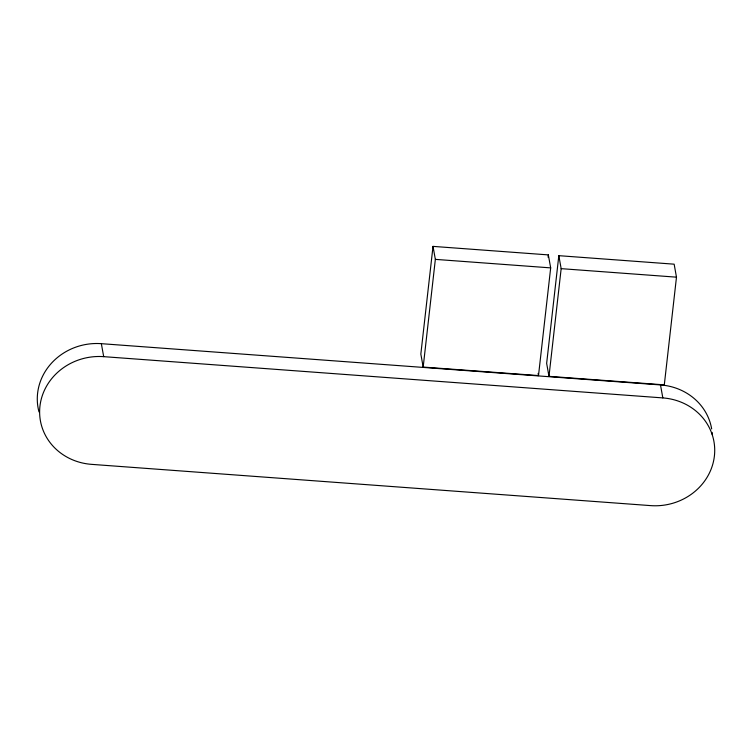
<?xml version="1.0" encoding="UTF-8"?>
<svg xmlns="http://www.w3.org/2000/svg" width="752" height="752" viewBox="0 0 752 752"><rect width="100%" height="100%" fill="white"/><g stroke="black" fill="none" stroke-linecap="round" stroke-linejoin="round"><path stroke-width="1.13" d="M433.02 246.383L420.838 354.089L423.179 367.07L538.498 375.577L550.68 267.881L548.34 254.9L433.02 246.383L435.352 259.374L423.179 367.07M548.076 257.212L548.34 254.9M558.821 255.671L546.648 363.366L548.979 376.348L664.307 384.864L676.48 277.168L674.149 264.178L558.821 255.671L561.161 268.652L548.979 376.348M435.352 259.374L550.68 267.881M561.161 268.652L676.48 277.168M38.991 411.927A58.111 53.881 -10.2 0 1 101.351 343.673L660.491 384.93A58.111 53.881 -10.2 0 1 711.674 428.95M103.691 356.655L662.832 397.911A58.111 53.881 -10.2 0 1 714.4 456.022A58.111 53.881 -10.2 0 1 650.649 505.617L91.509 464.351A58.111 53.881 -10.2 0 1 39.941 406.249A58.111 53.881 -10.2 0 1 103.691 356.655L101.351 343.673M660.491 384.93L662.832 397.911M538.112 373.415L538.498 375.577M712.144 432.428A58.111 53.881 -10.2 0 1 712.323 434.788"/></g></svg>
